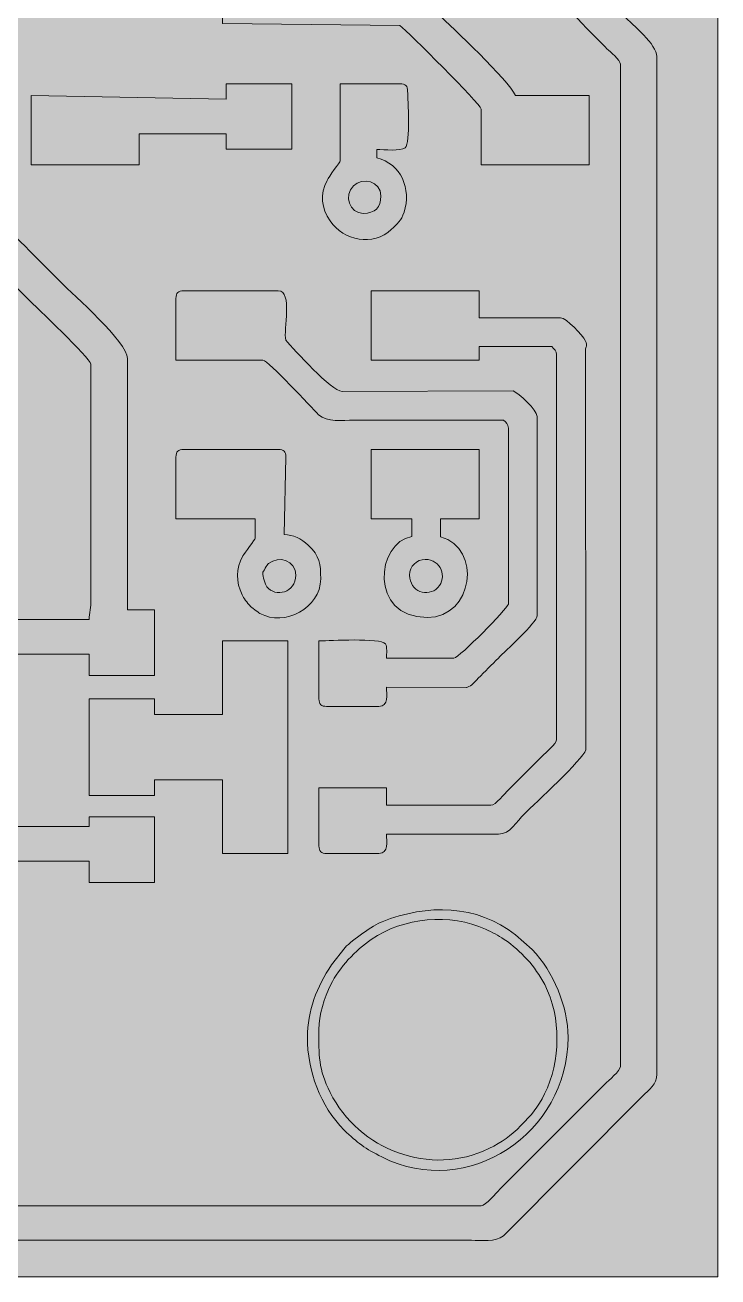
# Model space of a CAD drawing. Header units: centimetres. Extents: x 25 to 35.8, y -8.7 to 7.3.
# Drawn here: x 34.54 to 35.679, y -0.16 to 1.894 of the extents above; entities that cross this region are included whole.
import ezdxf

# ---------------------------------------------------------------- set-up
doc = ezdxf.new("R2010")
doc.units = ezdxf.units.CM
doc.header["$MEASUREMENT"] = 0
doc.layers.add('Layer 1', color=7, linetype='Continuous')

msp = doc.modelspace()

# ---------------------------------------------------------------- hatches: boundary and pattern name
at = {"layer": 'Layer 1', "true_color": 0xed3237}
h = msp.add_hatch(color=240, dxfattribs=at)
edge = h.paths.add_edge_path()
edge.add_spline(control_points=[(30.84061, 7.2639), (30.84061, 7.2639), (30.84061, -0.1601), (30.84061, -0.1601), (30.84061, -0.1601), (35.67855, -0.1601), (35.67855, -0.1601), (35.67855, -0.1601), (35.67855, 7.2639), (35.67855, 7.2639), (35.67855, 7.2639), (30.84061, 7.2639), (30.84061, 7.2639)], knot_values=[0, 0, 0, 0, 0.25, 0.25, 0.25, 0.5, 0.5, 0.5, 0.75, 0.75, 0.75, 1, 1, 1, 1], degree=3, periodic=1)
h = msp.add_hatch(color=240, dxfattribs=at)
edge = h.paths.add_edge_path()
edge.add_spline(control_points=[(35.40688, 2.16669), (35.40688, 2.16669), (35.40688, 2.03936), (35.40688, 2.03936), (35.40688, 2.03936), (35.46718, 2.03936), (35.46718, 2.03936), (35.46718, 2.03936), (35.46718, 2.03636), (35.46718, 2.03636), (35.46718, 1.94414), (35.45743, 1.97593), (35.52423, 1.90911), (35.53819, 1.89515), (35.57828, 1.8623), (35.57828, 1.84271), (35.57828, 1.84271), (35.57828, 0.17287), (35.57828, 0.17287), (35.57828, 0.15558), (35.56512, 0.14742), (35.55439, 0.13663), (35.55439, 0.13663), (35.32628, -0.09285), (35.32628, -0.09285), (35.31333, -0.10322), (35.28946, -0.09998), (35.27374, -0.09998), (35.27374, -0.09998), (34.02179, -0.09998), (34.02179, -0.09998), (34.00315, -0.13366), (33.96757, -0.1508), (33.93082, -0.13365), (33.92252, -0.12977), (33.91716, -0.12728), (33.9106, -0.12066), (33.83886, -0.04831), (33.96612, 0.05847), (34.02179, -0.04318), (34.4444, -0.04318), (34.867, -0.04318), (35.28961, -0.04318), (35.29737, -0.04318), (35.31441, -0.02189), (35.32002, -0.01628), (35.32002, -0.01628), (35.49301, 0.15673), (35.49301, 0.15673), (35.49847, 0.16219), (35.51832, 0.17791), (35.51832, 0.18556), (35.51832, 0.18556), (35.51832, 1.83001), (35.51832, 1.83001), (35.51832, 1.83748), (35.50135, 1.8505), (35.49619, 1.85567), (35.48825, 1.86361), (35.48032, 1.87154), (35.47238, 1.87948), (35.46572, 1.88614), (35.42996, 1.92542), (35.42292, 1.92542), (35.42292, 1.92542), (35.28979, 1.92542), (35.28979, 1.92542), (35.28979, 1.92542), (35.28979, 2.03936), (35.28979, 2.03936), (35.28979, 2.03936), (35.35009, 2.03936), (35.35009, 2.03936), (35.35009, 2.03936), (35.35009, 2.16669), (35.35009, 2.16669), (35.35009, 2.16669), (35.28979, 2.16669), (35.28979, 2.16669), (35.28979, 2.16669), (35.28979, 2.28063), (35.28979, 2.28063), (35.28979, 2.28063), (35.46718, 2.28063), (35.46718, 2.28063), (35.46718, 2.28063), (35.46718, 2.16669), (35.46718, 2.16669), (35.46718, 2.16669), (35.40688, 2.16669), (35.40688, 2.16669)], knot_values=[0, 0, 0, 0, 0.0333333, 0.0333333, 0.0333333, 0.0666667, 0.0666667, 0.0666667, 0.1, 0.1, 0.1, 0.1333333, 0.1333333, 0.1333333, 0.1666667, 0.1666667, 0.1666667, 0.2, 0.2, 0.2, 0.2333333, 0.2333333, 0.2333333, 0.2666667, 0.2666667, 0.2666667, 0.3, 0.3, 0.3, 0.3333333, 0.3333333, 0.3333333, 0.3666667, 0.3666667, 0.3666667, 0.4, 0.4, 0.4, 0.4333333, 0.4333333, 0.4333333, 0.4666667, 0.4666667, 0.4666667, 0.5, 0.5, 0.5, 0.5333333, 0.5333333, 0.5333333, 0.5666667, 0.5666667, 0.5666667, 0.6, 0.6, 0.6, 0.6333333, 0.6333333, 0.6333333, 0.6666667, 0.6666667, 0.6666667, 0.7, 0.7, 0.7, 0.7333333, 0.7333333, 0.7333333, 0.7666667, 0.7666667, 0.7666667, 0.8, 0.8, 0.8, 0.8333333, 0.8333333, 0.8333333, 0.8666667, 0.8666667, 0.8666667, 0.9, 0.9, 0.9, 0.9333333, 0.9333333, 0.9333333, 0.9666667, 0.9666667, 0.9666667, 1, 1, 1, 1], degree=3, periodic=1)
h = msp.add_hatch(color=240, dxfattribs=at)
edge = h.paths.add_edge_path()
edge.add_spline(control_points=[(35.172, 1.95294), (35.19031, 1.94722), (35.20654, 1.92528), (35.21952, 1.91229), (35.24094, 1.89086), (35.33507, 1.80419), (35.34571, 1.77904), (35.34571, 1.77904), (35.46718, 1.77904), (35.46718, 1.77904), (35.46718, 1.77904), (35.46718, 1.66511), (35.46718, 1.66511), (35.46718, 1.66511), (35.28979, 1.66511), (35.28979, 1.66511), (35.28979, 1.66511), (35.28982, 1.75668), (35.28982, 1.75668), (35.28741, 1.76535), (35.16968, 1.8835), (35.15606, 1.89371), (35.15606, 1.89371), (34.86446, 1.89688), (34.86446, 1.89688), (34.86446, 1.89688), (34.86446, 1.89985), (34.86446, 1.89985), (34.86446, 1.91774), (34.86845, 1.96922), (34.86234, 1.98482), (34.85554, 2.00221), (34.79804, 2.05234), (34.78361, 2.06678), (34.77185, 2.07854), (34.70835, 2.14627), (34.69924, 2.14765), (34.69924, 2.14765), (34.55024, 2.14765), (34.55024, 2.14765), (34.55024, 2.14765), (34.55024, 2.25841), (34.55024, 2.25841), (34.55024, 2.25841), (34.72763, 2.25841), (34.72763, 2.25841), (34.72763, 2.25841), (34.72763, 2.25541), (34.72763, 2.25541), (34.72763, 2.2469), (34.72561, 2.21017), (34.72928, 2.20309), (34.73188, 2.19807), (34.74386, 2.18804), (34.74818, 2.18372), (34.7694, 2.1625), (34.89912, 2.02635), (34.9119, 2.02349), (34.9119, 2.02349), (35.172, 2.02349), (35.172, 2.02349), (35.172, 2.02349), (35.172, 1.95294), (35.172, 1.95294)], knot_values=[0, 0, 0, 0, 0.047619, 0.047619, 0.047619, 0.0952381, 0.0952381, 0.0952381, 0.1428571, 0.1428571, 0.1428571, 0.1904762, 0.1904762, 0.1904762, 0.2380952, 0.2380952, 0.2380952, 0.2857143, 0.2857143, 0.2857143, 0.3333333, 0.3333333, 0.3333333, 0.3809524, 0.3809524, 0.3809524, 0.4285714, 0.4285714, 0.4285714, 0.4761905, 0.4761905, 0.4761905, 0.5238095, 0.5238095, 0.5238095, 0.5714286, 0.5714286, 0.5714286, 0.6190476, 0.6190476, 0.6190476, 0.6666667, 0.6666667, 0.6666667, 0.7142857, 0.7142857, 0.7142857, 0.7619048, 0.7619048, 0.7619048, 0.8095238, 0.8095238, 0.8095238, 0.8571429, 0.8571429, 0.8571429, 0.9047619, 0.9047619, 0.9047619, 0.952381, 0.952381, 0.952381, 1, 1, 1, 1], degree=3, periodic=1)
h = msp.add_hatch(color=240, dxfattribs=at)
edge = h.paths.add_edge_path()
edge.add_spline(control_points=[(34.70859, 0.9346), (34.70859, 0.9346), (34.75303, 0.9346), (34.75303, 0.9346), (34.75303, 0.9346), (34.75303, 0.82701), (34.75303, 0.82701), (34.75303, 0.82701), (34.64546, 0.82701), (34.64546, 0.82701), (34.64546, 0.82701), (34.64546, 0.86193), (34.64546, 0.86193), (34.64546, 0.86193), (34.49275, 0.86193), (34.49275, 0.86193), (34.49275, 0.86193), (34.49275, 0.82701), (34.49275, 0.82701), (34.49275, 0.82701), (34.38519, 0.82701), (34.38519, 0.82701), (34.38519, 0.82701), (34.38519, 0.9346), (34.38519, 0.9346), (34.38519, 0.9346), (34.49275, 0.9346), (34.49275, 0.9346), (34.49275, 0.9346), (34.49275, 0.91872), (34.49275, 0.91872), (34.49275, 0.91872), (34.64552, 0.91872), (34.64552, 0.91872), (34.64597, 0.92963), (34.64863, 0.93938), (34.64863, 0.95064), (34.64863, 0.95064), (34.64864, 1.33778), (34.64864, 1.33778), (34.64649, 1.3484), (34.55891, 1.4312), (34.54397, 1.44615), (34.54397, 1.44615), (34.24879, 1.74138), (34.24879, 1.74138), (34.24363, 1.74654), (34.2306, 1.76352), (34.22314, 1.76352), (34.22314, 1.76352), (33.84556, 1.76352), (33.84556, 1.76352), (33.83869, 1.7631), (33.83424, 1.75714), (33.82938, 1.75251), (33.82938, 1.75251), (33.82938, 1.60444), (33.82938, 1.60444), (33.82938, 1.60444), (33.94065, 1.60444), (33.94065, 1.60444), (33.94965, 1.60444), (33.95317, 1.60092), (33.95317, 1.59192), (33.95317, 1.59192), (33.95317, 1.47463), (33.95317, 1.47463), (33.95317, 1.47463), (33.64563, 1.47463), (33.64563, 1.47463), (33.64563, 1.47463), (33.64563, 1.59192), (33.64563, 1.59192), (33.64563, 1.60092), (33.64916, 1.60444), (33.65816, 1.60444), (33.65816, 1.60444), (33.76942, 1.60444), (33.76942, 1.60444), (33.76942, 1.60444), (33.76942, 1.76017), (33.76942, 1.76017), (33.76942, 1.77606), (33.80924, 1.82031), (33.82321, 1.82031), (33.82321, 1.82031), (34.23901, 1.82031), (34.23901, 1.82031), (34.25653, 1.82031), (34.26587, 1.80579), (34.27683, 1.79483), (34.27683, 1.79483), (34.36412, 1.70753), (34.36412, 1.70753), (34.40327, 1.66838), (34.44242, 1.62923), (34.48156, 1.59007), (34.52071, 1.55092), (34.55986, 1.51177), (34.599, 1.47261), (34.61976, 1.45184), (34.70859, 1.37348), (34.70859, 1.34747), (34.70859, 1.34747), (34.70859, 0.9346), (34.70859, 0.9346)], knot_values=[0, 0, 0, 0, 0.0285714, 0.0285714, 0.0285714, 0.0571429, 0.0571429, 0.0571429, 0.0857143, 0.0857143, 0.0857143, 0.1142857, 0.1142857, 0.1142857, 0.1428571, 0.1428571, 0.1428571, 0.1714286, 0.1714286, 0.1714286, 0.2, 0.2, 0.2, 0.2285714, 0.2285714, 0.2285714, 0.2571429, 0.2571429, 0.2571429, 0.2857143, 0.2857143, 0.2857143, 0.3142857, 0.3142857, 0.3142857, 0.3428571, 0.3428571, 0.3428571, 0.3714286, 0.3714286, 0.3714286, 0.4, 0.4, 0.4, 0.4285714, 0.4285714, 0.4285714, 0.4571429, 0.4571429, 0.4571429, 0.4857143, 0.4857143, 0.4857143, 0.5142857, 0.5142857, 0.5142857, 0.5428571, 0.5428571, 0.5428571, 0.5714286, 0.5714286, 0.5714286, 0.6, 0.6, 0.6, 0.6285714, 0.6285714, 0.6285714, 0.6571429, 0.6571429, 0.6571429, 0.6857143, 0.6857143, 0.6857143, 0.7142857, 0.7142857, 0.7142857, 0.7428571, 0.7428571, 0.7428571, 0.7714286, 0.7714286, 0.7714286, 0.8, 0.8, 0.8, 0.8285714, 0.8285714, 0.8285714, 0.8571429, 0.8571429, 0.8571429, 0.8857143, 0.8857143, 0.8857143, 0.9142857, 0.9142857, 0.9142857, 0.9428571, 0.9428571, 0.9428571, 0.9714286, 0.9714286, 0.9714286, 1, 1, 1, 1], degree=3, periodic=1)
h = msp.add_hatch(color=240, dxfattribs=at)
edge = h.paths.add_edge_path()
edge.add_spline(control_points=[(34.87081, 1.77275), (34.87081, 1.77275), (34.87081, 1.79809), (34.87081, 1.79809), (34.87081, 1.79809), (34.97838, 1.79809), (34.97838, 1.79809), (34.97838, 1.79809), (34.97838, 1.6905), (34.97838, 1.6905), (34.97838, 1.6905), (34.87081, 1.6905), (34.87081, 1.6905), (34.87081, 1.6905), (34.87081, 1.7159), (34.87081, 1.7159), (34.87081, 1.7159), (34.72763, 1.7159), (34.72763, 1.7159), (34.72763, 1.7159), (34.72763, 1.66511), (34.72763, 1.66511), (34.72763, 1.66511), (34.55024, 1.66511), (34.55024, 1.66511), (34.55024, 1.66511), (34.55024, 1.7791), (34.55024, 1.7791), (34.55024, 1.7791), (34.87081, 1.77275), (34.87081, 1.77275)], knot_values=[0, 0, 0, 0, 0.1, 0.1, 0.1, 0.2, 0.2, 0.2, 0.3, 0.3, 0.3, 0.4, 0.4, 0.4, 0.5, 0.5, 0.5, 0.6, 0.6, 0.6, 0.7, 0.7, 0.7, 0.8, 0.8, 0.8, 0.9, 0.9, 0.9, 1, 1, 1, 1], degree=3, periodic=1)
h = msp.add_hatch(color=240, dxfattribs=at)
edge = h.paths.add_edge_path()
edge.add_spline(control_points=[(35.11804, 1.69043), (35.11804, 1.69043), (35.11804, 1.6768), (35.11804, 1.6768), (35.15822, 1.6661), (35.17526, 1.62585), (35.16292, 1.58725), (35.15842, 1.57318), (35.15181, 1.56845), (35.1418, 1.55874), (35.11276, 1.53056), (35.06335, 1.54064), (35.04139, 1.57302), (35.02694, 1.59431), (35.02489, 1.61652), (35.03638, 1.63952), (35.03906, 1.6449), (35.05798, 1.67083), (35.05808, 1.67128), (35.05808, 1.67128), (35.05808, 1.79809), (35.05808, 1.79809), (35.05808, 1.79809), (35.1563, 1.79809), (35.1563, 1.79809), (35.1653, 1.79809), (35.16882, 1.79457), (35.16882, 1.78557), (35.16882, 1.77225), (35.17445, 1.70155), (35.16449, 1.69302), (35.15779, 1.68729), (35.13032, 1.68994), (35.11804, 1.69043)], knot_values=[0, 0, 0, 0, 0.0909091, 0.0909091, 0.0909091, 0.1818182, 0.1818182, 0.1818182, 0.2727273, 0.2727273, 0.2727273, 0.3636364, 0.3636364, 0.3636364, 0.4545455, 0.4545455, 0.4545455, 0.5454545, 0.5454545, 0.5454545, 0.6363636, 0.6363636, 0.6363636, 0.7272727, 0.7272727, 0.7272727, 0.8181818, 0.8181818, 0.8181818, 0.9090909, 0.9090909, 0.9090909, 1, 1, 1, 1], degree=3, periodic=1)
h = msp.add_hatch(color=240, dxfattribs=at)
edge = h.paths.add_edge_path()
edge.add_spline(control_points=[(35.096, 1.58539), (35.11523, 1.58539), (35.12474, 1.5946), (35.12474, 1.61414), (35.12474, 1.63761), (35.09518, 1.64606), (35.07963, 1.6305), (35.06408, 1.61494), (35.07253, 1.58539), (35.096, 1.58539)], knot_values=[0, 0, 0, 0, 0.3333333, 0.3333333, 0.3333333, 0.6666667, 0.6666667, 0.6666667, 1, 1, 1, 1], degree=3, periodic=1)
h = msp.add_hatch(color=240, dxfattribs=at)
edge = h.paths.add_edge_path()
edge.add_spline(control_points=[(34.20363, 1.43006), (34.19541, 1.44248), (34.19183, 1.44982), (34.18948, 1.4658), (34.18782, 1.47714), (34.19259, 1.49476), (34.19833, 1.50454), (34.252, 1.59598), (34.3718, 1.49831), (34.31355, 1.42884), (34.28603, 1.39603), (34.26598, 1.41039), (34.2498, 1.39386), (34.24484, 1.38879), (34.22931, 1.37702), (34.22931, 1.36969), (34.22931, 1.36969), (34.22931, 0.59204), (34.22931, 0.59204), (34.2297, 0.58547), (34.23304, 0.58351), (34.23717, 0.57904), (34.23717, 0.57904), (34.38519, 0.57904), (34.38519, 0.57904), (34.38519, 0.57904), (34.38519, 0.59491), (34.38519, 0.59491), (34.38519, 0.59491), (34.49275, 0.59491), (34.49275, 0.59491), (34.49275, 0.59491), (34.49275, 0.57904), (34.49275, 0.57904), (34.49275, 0.57904), (34.64546, 0.57904), (34.64546, 0.57904), (34.64546, 0.57904), (34.64546, 0.59491), (34.64546, 0.59491), (34.64546, 0.59491), (34.75303, 0.59491), (34.75303, 0.59491), (34.75303, 0.59491), (34.75303, 0.48733), (34.75303, 0.48733), (34.75303, 0.48733), (34.64546, 0.48733), (34.64546, 0.48733), (34.64546, 0.48733), (34.64546, 0.52225), (34.64546, 0.52225), (34.64546, 0.52225), (34.49275, 0.52225), (34.49275, 0.52225), (34.49275, 0.52225), (34.49275, 0.48733), (34.49275, 0.48733), (34.49275, 0.48733), (34.38519, 0.48733), (34.38519, 0.48733), (34.38519, 0.48733), (34.38519, 0.52225), (34.38519, 0.52225), (34.38519, 0.52225), (34.22631, 0.52225), (34.22631, 0.52225), (34.20901, 0.52225), (34.20086, 0.53538), (34.19007, 0.54614), (34.17616, 0.56001), (34.16935, 0.56339), (34.16935, 0.58557), (34.16935, 0.58557), (34.16935, 1.38239), (34.16935, 1.38239), (34.16935, 1.40382), (34.19253, 1.41512), (34.20363, 1.43006)], knot_values=[0, 0, 0, 0, 0.0384615, 0.0384615, 0.0384615, 0.0769231, 0.0769231, 0.0769231, 0.1153846, 0.1153846, 0.1153846, 0.1538462, 0.1538462, 0.1538462, 0.1923077, 0.1923077, 0.1923077, 0.2307692, 0.2307692, 0.2307692, 0.2692308, 0.2692308, 0.2692308, 0.3076923, 0.3076923, 0.3076923, 0.3461538, 0.3461538, 0.3461538, 0.3846154, 0.3846154, 0.3846154, 0.4230769, 0.4230769, 0.4230769, 0.4615385, 0.4615385, 0.4615385, 0.5, 0.5, 0.5, 0.5384615, 0.5384615, 0.5384615, 0.5769231, 0.5769231, 0.5769231, 0.6153846, 0.6153846, 0.6153846, 0.6538462, 0.6538462, 0.6538462, 0.6923077, 0.6923077, 0.6923077, 0.7307692, 0.7307692, 0.7307692, 0.7692308, 0.7692308, 0.7692308, 0.8076923, 0.8076923, 0.8076923, 0.8461538, 0.8461538, 0.8461538, 0.8846154, 0.8846154, 0.8846154, 0.9230769, 0.9230769, 0.9230769, 0.9615385, 0.9615385, 0.9615385, 1, 1, 1, 1], degree=3, periodic=1)
h = msp.add_hatch(color=240, dxfattribs=at)
edge = h.paths.add_edge_path()
edge.add_spline(control_points=[(34.96857, 1.3775), (34.9825, 1.36156), (35.04397, 1.29328), (35.06107, 1.29333), (35.06107, 1.29333), (35.34189, 1.29394), (35.34189, 1.29394), (35.35144, 1.29069), (35.38148, 1.26254), (35.38148, 1.25223), (35.38148, 1.25223), (35.38148, 0.92525), (35.38148, 0.92525), (35.38148, 0.91389), (35.32862, 0.86637), (35.31792, 0.85567), (35.30682, 0.84456), (35.29564, 0.83352), (35.28461, 0.82234), (35.2779, 0.81554), (35.27547, 0.81089), (35.26578, 0.80738), (35.26578, 0.80738), (35.26528, 0.8072), (35.26528, 0.8072), (35.26528, 0.8072), (35.134, 0.80794), (35.134, 0.80794), (35.13463, 0.79574), (35.13786, 0.77622), (35.12139, 0.77622), (35.12139, 0.77622), (35.03569, 0.77622), (35.03569, 0.77622), (35.02669, 0.77622), (35.02317, 0.77974), (35.02317, 0.78874), (35.02317, 0.78874), (35.02317, 0.8838), (35.02317, 0.8838), (35.02317, 0.8838), (35.02617, 0.8838), (35.02617, 0.8838), (35.03835, 0.8838), (35.12478, 0.88933), (35.13223, 0.87893), (35.13551, 0.87436), (35.13436, 0.86257), (35.134, 0.85523), (35.134, 0.85523), (35.24494, 0.85521), (35.24494, 0.85521), (35.2542, 0.85742), (35.33204, 0.93528), (35.33422, 0.9443), (35.33422, 0.9443), (35.33422, 1.23306), (35.33422, 1.23306), (35.33383, 1.23963), (35.33049, 1.24159), (35.32636, 1.24606), (35.24428, 1.24606), (35.16221, 1.24606), (35.08013, 1.24606), (35.0628, 1.24606), (35.03621, 1.24205), (35.02257, 1.25484), (35.00943, 1.26716), (34.94072, 1.34402), (34.93095, 1.34447), (34.93095, 1.34447), (34.78829, 1.34447), (34.78829, 1.34447), (34.78829, 1.34447), (34.78829, 1.44588), (34.78829, 1.44588), (34.78829, 1.45488), (34.79181, 1.45841), (34.80081, 1.45841), (34.80081, 1.45841), (34.95634, 1.45841), (34.95634, 1.45841), (34.98036, 1.45841), (34.9645, 1.39377), (34.96857, 1.3775)], knot_values=[0, 0, 0, 0, 0.0357143, 0.0357143, 0.0357143, 0.0714286, 0.0714286, 0.0714286, 0.1071429, 0.1071429, 0.1071429, 0.1428571, 0.1428571, 0.1428571, 0.1785714, 0.1785714, 0.1785714, 0.2142857, 0.2142857, 0.2142857, 0.25, 0.25, 0.25, 0.2857143, 0.2857143, 0.2857143, 0.3214286, 0.3214286, 0.3214286, 0.3571429, 0.3571429, 0.3571429, 0.3928571, 0.3928571, 0.3928571, 0.4285714, 0.4285714, 0.4285714, 0.4642857, 0.4642857, 0.4642857, 0.5, 0.5, 0.5, 0.5357143, 0.5357143, 0.5357143, 0.5714286, 0.5714286, 0.5714286, 0.6071429, 0.6071429, 0.6071429, 0.6428571, 0.6428571, 0.6428571, 0.6785714, 0.6785714, 0.6785714, 0.7142857, 0.7142857, 0.7142857, 0.75, 0.75, 0.75, 0.7857143, 0.7857143, 0.7857143, 0.8214286, 0.8214286, 0.8214286, 0.8571429, 0.8571429, 0.8571429, 0.8928571, 0.8928571, 0.8928571, 0.9285714, 0.9285714, 0.9285714, 0.9642857, 0.9642857, 0.9642857, 1, 1, 1, 1], degree=3, periodic=1)
h = msp.add_hatch(color=240, dxfattribs=at)
edge = h.paths.add_edge_path()
edge.add_spline(control_points=[(35.28626, 1.41396), (35.28626, 1.41396), (35.41975, 1.41396), (35.41975, 1.41396), (35.42914, 1.41396), (35.4569, 1.3851), (35.46046, 1.37684), (35.46533, 1.36552), (35.46083, 1.36871), (35.46084, 1.36017), (35.46084, 1.36017), (35.46143, 0.70485), (35.46143, 0.70485), (35.45747, 0.68997), (35.37746, 0.6168), (35.36077, 0.60011), (35.34816, 0.5875), (35.33685, 0.56669), (35.31818, 0.56669), (35.31818, 0.56669), (35.134, 0.56669), (35.134, 0.56669), (35.13462, 0.55449), (35.13787, 0.53495), (35.12139, 0.53495), (35.12139, 0.53495), (35.03569, 0.53495), (35.03569, 0.53495), (35.02669, 0.53495), (35.02317, 0.53847), (35.02317, 0.54747), (35.02317, 0.54747), (35.02317, 0.64253), (35.02317, 0.64253), (35.02317, 0.64253), (35.13391, 0.64253), (35.13391, 0.64253), (35.13391, 0.64253), (35.13391, 0.61396), (35.13391, 0.61396), (35.13391, 0.61396), (35.30548, 0.61396), (35.30548, 0.61396), (35.31314, 0.61396), (35.32885, 0.63381), (35.33431, 0.63927), (35.33431, 0.63927), (35.38985, 0.69483), (35.38985, 0.69483), (35.39516, 0.70014), (35.41357, 0.7145), (35.41357, 0.72207), (35.41357, 0.72207), (35.41357, 1.35369), (35.41357, 1.35369), (35.41318, 1.36026), (35.40984, 1.36222), (35.40571, 1.36669), (35.40571, 1.36669), (35.28626, 1.36669), (35.28626, 1.36669), (35.28626, 1.36669), (35.28626, 1.34447), (35.28626, 1.34447), (35.28626, 1.34447), (35.10887, 1.34447), (35.10887, 1.34447), (35.10887, 1.34447), (35.10887, 1.45841), (35.10887, 1.45841), (35.10887, 1.45841), (35.28626, 1.45841), (35.28626, 1.45841), (35.28626, 1.45841), (35.28626, 1.41396), (35.28626, 1.41396)], knot_values=[0, 0, 0, 0, 0.04, 0.04, 0.04, 0.08, 0.08, 0.08, 0.12, 0.12, 0.12, 0.16, 0.16, 0.16, 0.2, 0.2, 0.2, 0.24, 0.24, 0.24, 0.28, 0.28, 0.28, 0.32, 0.32, 0.32, 0.36, 0.36, 0.36, 0.4, 0.4, 0.4, 0.44, 0.44, 0.44, 0.48, 0.48, 0.48, 0.52, 0.52, 0.52, 0.56, 0.56, 0.56, 0.6, 0.6, 0.6, 0.64, 0.64, 0.64, 0.68, 0.68, 0.68, 0.72, 0.72, 0.72, 0.76, 0.76, 0.76, 0.8, 0.8, 0.8, 0.84, 0.84, 0.84, 0.88, 0.88, 0.88, 0.92, 0.92, 0.92, 0.96, 0.96, 0.96, 1, 1, 1, 1], degree=3, periodic=1)
h = msp.add_hatch(color=240, dxfattribs=at)
edge = h.paths.add_edge_path()
edge.add_spline(control_points=[(34.96576, 1.05834), (34.98125, 1.05768), (34.99396, 1.05191), (35.00533, 1.04101), (35.02462, 1.0225), (35.02599, 1.01067), (35.02599, 0.98557), (35.02599, 0.9374), (34.96625, 0.90632), (34.92624, 0.92893), (34.92277, 0.93089), (34.91218, 0.93892), (34.90935, 0.94173), (34.90597, 0.9451), (34.89901, 0.95493), (34.8969, 0.95924), (34.88631, 0.98093), (34.88677, 1.00219), (34.89834, 1.02323), (34.90051, 1.02718), (34.91835, 1.05138), (34.91842, 1.05223), (34.91842, 1.05223), (34.91842, 1.08415), (34.91842, 1.08415), (34.91842, 1.08415), (34.78829, 1.08415), (34.78829, 1.08415), (34.78829, 1.08415), (34.78829, 1.18557), (34.78829, 1.18557), (34.78829, 1.19457), (34.79181, 1.19809), (34.80081, 1.19809), (34.80081, 1.19809), (34.95634, 1.19809), (34.95634, 1.19809), (34.96534, 1.19809), (34.96886, 1.19457), (34.96886, 1.1855), (34.96886, 1.1855), (34.96576, 1.05834), (34.96576, 1.05834)], knot_values=[0, 0, 0, 0, 0.0714286, 0.0714286, 0.0714286, 0.1428571, 0.1428571, 0.1428571, 0.2142857, 0.2142857, 0.2142857, 0.2857143, 0.2857143, 0.2857143, 0.3571429, 0.3571429, 0.3571429, 0.4285714, 0.4285714, 0.4285714, 0.5, 0.5, 0.5, 0.5714286, 0.5714286, 0.5714286, 0.6428571, 0.6428571, 0.6428571, 0.7142857, 0.7142857, 0.7142857, 0.7857143, 0.7857143, 0.7857143, 0.8571429, 0.8571429, 0.8571429, 0.9285714, 0.9285714, 0.9285714, 1, 1, 1, 1], degree=3, periodic=1)
h = msp.add_hatch(color=240, dxfattribs=at)
edge = h.paths.add_edge_path()
edge.add_spline(control_points=[(35.22278, 1.08415), (35.22278, 1.08415), (35.22278, 1.05457), (35.22278, 1.05457), (35.29101, 1.03608), (35.27722, 0.92225), (35.20074, 0.92225), (35.10419, 0.92225), (35.11764, 1.0463), (35.17552, 1.0549), (35.17552, 1.0549), (35.17552, 1.08415), (35.17552, 1.08415), (35.17552, 1.08415), (35.10887, 1.08415), (35.10887, 1.08415), (35.10887, 1.08415), (35.10887, 1.19809), (35.10887, 1.19809), (35.10887, 1.19809), (35.28626, 1.19809), (35.28626, 1.19809), (35.28626, 1.19809), (35.28626, 1.08415), (35.28626, 1.08415), (35.28626, 1.08415), (35.22278, 1.08415), (35.22278, 1.08415)], knot_values=[0, 0, 0, 0, 0.1111111, 0.1111111, 0.1111111, 0.2222222, 0.2222222, 0.2222222, 0.3333333, 0.3333333, 0.3333333, 0.4444444, 0.4444444, 0.4444444, 0.5555556, 0.5555556, 0.5555556, 0.6666667, 0.6666667, 0.6666667, 0.7777778, 0.7777778, 0.7777778, 0.8888889, 0.8888889, 0.8888889, 1, 1, 1, 1], degree=3, periodic=1)
h = msp.add_hatch(color=240, dxfattribs=at)
edge = h.paths.add_edge_path()
edge.add_spline(control_points=[(34.98508, 0.99191), (34.98508, 1.01572), (34.95722, 1.02456), (34.94032, 1.01069), (34.93826, 1.009), (34.93117, 0.9975), (34.93077, 0.99509), (34.93077, 0.99003), (34.93451, 0.97655), (34.93757, 0.97261), (34.95143, 0.95473), (34.98508, 0.96243), (34.98508, 0.99191)], knot_values=[0, 0, 0, 0, 0.25, 0.25, 0.25, 0.5, 0.5, 0.5, 0.75, 0.75, 0.75, 1, 1, 1, 1], degree=3, periodic=1)
h = msp.add_hatch(color=240, dxfattribs=at)
edge = h.paths.add_edge_path()
edge.add_spline(control_points=[(35.172, 0.99191), (35.172, 0.96439), (35.20195, 0.95459), (35.21826, 0.97117), (35.2346, 0.98779), (35.22357, 1.01749), (35.19756, 1.01749), (35.18352, 1.01749), (35.172, 1.00594), (35.172, 0.99191)], knot_values=[0, 0, 0, 0, 0.3333333, 0.3333333, 0.3333333, 0.6666667, 0.6666667, 0.6666667, 1, 1, 1, 1], degree=3, periodic=1)
h = msp.add_hatch(color=240, dxfattribs=at)
edge = h.paths.add_edge_path()
edge.add_spline(control_points=[(34.86446, 0.76317), (34.86446, 0.76317), (34.86446, 0.8838), (34.86446, 0.8838), (34.86446, 0.8838), (34.97203, 0.8838), (34.97203, 0.8838), (34.97203, 0.8838), (34.97203, 0.53495), (34.97203, 0.53495), (34.97203, 0.53495), (34.86446, 0.53495), (34.86446, 0.53495), (34.86446, 0.53495), (34.86446, 0.65558), (34.86446, 0.65558), (34.86446, 0.65558), (34.75303, 0.65558), (34.75303, 0.65558), (34.75303, 0.65558), (34.75303, 0.63018), (34.75303, 0.63018), (34.75303, 0.63018), (34.64546, 0.63018), (34.64546, 0.63018), (34.64546, 0.63018), (34.64546, 0.78857), (34.64546, 0.78857), (34.64546, 0.78857), (34.75303, 0.78857), (34.75303, 0.78857), (34.75303, 0.78857), (34.75303, 0.76317), (34.75303, 0.76317), (34.75303, 0.76317), (34.86446, 0.76317), (34.86446, 0.76317)], knot_values=[0, 0, 0, 0, 0.0833333, 0.0833333, 0.0833333, 0.1666667, 0.1666667, 0.1666667, 0.25, 0.25, 0.25, 0.3333333, 0.3333333, 0.3333333, 0.4166667, 0.4166667, 0.4166667, 0.5, 0.5, 0.5, 0.5833333, 0.5833333, 0.5833333, 0.6666667, 0.6666667, 0.6666667, 0.75, 0.75, 0.75, 0.8333333, 0.8333333, 0.8333333, 0.9166667, 0.9166667, 0.9166667, 1, 1, 1, 1], degree=3, periodic=1)
h = msp.add_hatch(color=240, dxfattribs=at)
edge = h.paths.add_edge_path()
edge.add_spline(control_points=[(35.00412, 0.23318), (35.00412, 0.27619), (35.01983, 0.31624), (35.04346, 0.35188), (35.04346, 0.35188), (35.06597, 0.38068), (35.06597, 0.38068), (35.07813, 0.39285), (35.11122, 0.41666), (35.12701, 0.42291), (35.20009, 0.45186), (35.2823, 0.45202), (35.34614, 0.40115), (35.34614, 0.40115), (35.37358, 0.37739), (35.37358, 0.37739), (35.40819, 0.34098), (35.43227, 0.28362), (35.43227, 0.23318), (35.43227, 0.07573), (35.26815, -0.03446), (35.12637, 0.03683), (35.09967, 0.05025), (35.08574, 0.06005), (35.06452, 0.08105), (35.02521, 0.11996), (35.00412, 0.17829), (35.00412, 0.23318)], knot_values=[0, 0, 0, 0, 0.1111111, 0.1111111, 0.1111111, 0.2222222, 0.2222222, 0.2222222, 0.3333333, 0.3333333, 0.3333333, 0.4444444, 0.4444444, 0.4444444, 0.5555556, 0.5555556, 0.5555556, 0.6666667, 0.6666667, 0.6666667, 0.7777778, 0.7777778, 0.7777778, 0.8888889, 0.8888889, 0.8888889, 1, 1, 1, 1], degree=3, periodic=1)
h = msp.add_hatch(color=240, dxfattribs=at)
edge = h.paths.add_edge_path()
edge.add_spline(control_points=[(35.02282, 0.24588), (35.02282, 0.20394), (35.02226, 0.18103), (35.04152, 0.14244), (35.08843, 0.04845), (35.20679, 0.00358), (35.30209, 0.05064), (35.32494, 0.06192), (35.33701, 0.07054), (35.35494, 0.08848), (35.37294, 0.1065), (35.38223, 0.11722), (35.3938, 0.14034), (35.42021, 0.19314), (35.42156, 0.26713), (35.39387, 0.31967), (35.37785, 0.35006), (35.3557, 0.3746), (35.32733, 0.39393), (35.3175, 0.40063), (35.30749, 0.4053), (35.29682, 0.41043), (35.23938, 0.43804), (35.16128, 0.42953), (35.10906, 0.39393), (35.08345, 0.37648), (35.05636, 0.3476), (35.04251, 0.31977), (35.0319, 0.29848), (35.02282, 0.26981), (35.02282, 0.24588)], knot_values=[0, 0, 0, 0, 0.1, 0.1, 0.1, 0.2, 0.2, 0.2, 0.3, 0.3, 0.3, 0.4, 0.4, 0.4, 0.5, 0.5, 0.5, 0.6, 0.6, 0.6, 0.7, 0.7, 0.7, 0.8, 0.8, 0.8, 0.9, 0.9, 0.9, 1, 1, 1, 1], degree=3, periodic=1)

# ---------------------------------------------------------------- linework, layer by layer
at = {"layer": 'Layer 1', "color": 240, "lineweight": 9}
for points, knots in [([(30.84061, 7.2639), (30.84061, 7.2639), (30.84061, -0.1601), (30.84061, -0.1601), (30.84061, -0.1601), (35.67855, -0.1601), (35.67855, -0.1601), (35.67855, -0.1601), (35.67855, 7.2639), (35.67855, 7.2639), (35.67855, 7.2639), (30.84061, 7.2639), (30.84061, 7.2639)], [0, 0, 0, 0, 0.25, 0.25, 0.25, 0.5, 0.5, 0.5, 0.75, 0.75, 0.75, 1, 1, 1, 1]), ([(35.40688, 2.16669), (35.40688, 2.16669), (35.40688, 2.03936), (35.40688, 2.03936), (35.40688, 2.03936), (35.46718, 2.03936), (35.46718, 2.03936), (35.46718, 2.03936), (35.46718, 2.03636), (35.46718, 2.03636), (35.46718, 1.94414), (35.45743, 1.97593), (35.52423, 1.90911), (35.53819, 1.89515), (35.57828, 1.8623), (35.57828, 1.84271), (35.57828, 1.84271), (35.57828, 0.17287), (35.57828, 0.17287), (35.57828, 0.15558), (35.56512, 0.14742), (35.55439, 0.13663), (35.55439, 0.13663), (35.32628, -0.09285), (35.32628, -0.09285), (35.31333, -0.10322), (35.28946, -0.09998), (35.27374, -0.09998), (35.27374, -0.09998), (34.02179, -0.09998), (34.02179, -0.09998), (34.00315, -0.13366), (33.96757, -0.1508), (33.93082, -0.13365), (33.92252, -0.12977), (33.91716, -0.12728), (33.9106, -0.12066), (33.83886, -0.04831), (33.96612, 0.05847), (34.02179, -0.04318), (34.4444, -0.04318), (34.867, -0.04318), (35.28961, -0.04318), (35.29737, -0.04318), (35.31441, -0.02189), (35.32002, -0.01628), (35.32002, -0.01628), (35.49301, 0.15673), (35.49301, 0.15673), (35.49847, 0.16219), (35.51832, 0.17791), (35.51832, 0.18556), (35.51832, 0.18556), (35.51832, 1.83001), (35.51832, 1.83001), (35.51832, 1.83748), (35.50135, 1.8505), (35.49619, 1.85567), (35.48825, 1.86361), (35.48032, 1.87154), (35.47238, 1.87948), (35.46572, 1.88614), (35.42996, 1.92542), (35.42292, 1.92542), (35.42292, 1.92542), (35.28979, 1.92542), (35.28979, 1.92542), (35.28979, 1.92542), (35.28979, 2.03936), (35.28979, 2.03936), (35.28979, 2.03936), (35.35009, 2.03936), (35.35009, 2.03936), (35.35009, 2.03936), (35.35009, 2.16669), (35.35009, 2.16669), (35.35009, 2.16669), (35.28979, 2.16669), (35.28979, 2.16669), (35.28979, 2.16669), (35.28979, 2.28063), (35.28979, 2.28063), (35.28979, 2.28063), (35.46718, 2.28063), (35.46718, 2.28063), (35.46718, 2.28063), (35.46718, 2.16669), (35.46718, 2.16669), (35.46718, 2.16669), (35.40688, 2.16669), (35.40688, 2.16669)], [0, 0, 0, 0, 0.0333333, 0.0333333, 0.0333333, 0.0666667, 0.0666667, 0.0666667, 0.1, 0.1, 0.1, 0.1333333, 0.1333333, 0.1333333, 0.1666667, 0.1666667, 0.1666667, 0.2, 0.2, 0.2, 0.2333333, 0.2333333, 0.2333333, 0.2666667, 0.2666667, 0.2666667, 0.3, 0.3, 0.3, 0.3333333, 0.3333333, 0.3333333, 0.3666667, 0.3666667, 0.3666667, 0.4, 0.4, 0.4, 0.4333333, 0.4333333, 0.4333333, 0.4666667, 0.4666667, 0.4666667, 0.5, 0.5, 0.5, 0.5333333, 0.5333333, 0.5333333, 0.5666667, 0.5666667, 0.5666667, 0.6, 0.6, 0.6, 0.6333333, 0.6333333, 0.6333333, 0.6666667, 0.6666667, 0.6666667, 0.7, 0.7, 0.7, 0.7333333, 0.7333333, 0.7333333, 0.7666667, 0.7666667, 0.7666667, 0.8, 0.8, 0.8, 0.8333333, 0.8333333, 0.8333333, 0.8666667, 0.8666667, 0.8666667, 0.9, 0.9, 0.9, 0.9333333, 0.9333333, 0.9333333, 0.9666667, 0.9666667, 0.9666667, 1, 1, 1, 1]), ([(35.172, 1.95294), (35.19031, 1.94722), (35.20654, 1.92528), (35.21952, 1.91229), (35.24094, 1.89086), (35.33507, 1.80419), (35.34571, 1.77904), (35.34571, 1.77904), (35.46718, 1.77904), (35.46718, 1.77904), (35.46718, 1.77904), (35.46718, 1.66511), (35.46718, 1.66511), (35.46718, 1.66511), (35.28979, 1.66511), (35.28979, 1.66511), (35.28979, 1.66511), (35.28982, 1.75668), (35.28982, 1.75668), (35.28741, 1.76535), (35.16968, 1.8835), (35.15606, 1.89371), (35.15606, 1.89371), (34.86446, 1.89688), (34.86446, 1.89688), (34.86446, 1.89688), (34.86446, 1.89985), (34.86446, 1.89985), (34.86446, 1.91774), (34.86845, 1.96922), (34.86234, 1.98482), (34.85554, 2.00221), (34.79804, 2.05234), (34.78361, 2.06678), (34.77185, 2.07854), (34.70835, 2.14627), (34.69924, 2.14765), (34.69924, 2.14765), (34.55024, 2.14765), (34.55024, 2.14765), (34.55024, 2.14765), (34.55024, 2.25841), (34.55024, 2.25841), (34.55024, 2.25841), (34.72763, 2.25841), (34.72763, 2.25841), (34.72763, 2.25841), (34.72763, 2.25541), (34.72763, 2.25541), (34.72763, 2.2469), (34.72561, 2.21017), (34.72928, 2.20309), (34.73188, 2.19807), (34.74386, 2.18804), (34.74818, 2.18372), (34.7694, 2.1625), (34.89912, 2.02635), (34.9119, 2.02349), (34.9119, 2.02349), (35.172, 2.02349), (35.172, 2.02349), (35.172, 2.02349), (35.172, 1.95294), (35.172, 1.95294)], [0, 0, 0, 0, 0.047619, 0.047619, 0.047619, 0.0952381, 0.0952381, 0.0952381, 0.1428571, 0.1428571, 0.1428571, 0.1904762, 0.1904762, 0.1904762, 0.2380952, 0.2380952, 0.2380952, 0.2857143, 0.2857143, 0.2857143, 0.3333333, 0.3333333, 0.3333333, 0.3809524, 0.3809524, 0.3809524, 0.4285714, 0.4285714, 0.4285714, 0.4761905, 0.4761905, 0.4761905, 0.5238095, 0.5238095, 0.5238095, 0.5714286, 0.5714286, 0.5714286, 0.6190476, 0.6190476, 0.6190476, 0.6666667, 0.6666667, 0.6666667, 0.7142857, 0.7142857, 0.7142857, 0.7619048, 0.7619048, 0.7619048, 0.8095238, 0.8095238, 0.8095238, 0.8571429, 0.8571429, 0.8571429, 0.9047619, 0.9047619, 0.9047619, 0.952381, 0.952381, 0.952381, 1, 1, 1, 1]), ([(34.70859, 0.9346), (34.70859, 0.9346), (34.75303, 0.9346), (34.75303, 0.9346), (34.75303, 0.9346), (34.75303, 0.82701), (34.75303, 0.82701), (34.75303, 0.82701), (34.64546, 0.82701), (34.64546, 0.82701), (34.64546, 0.82701), (34.64546, 0.86193), (34.64546, 0.86193), (34.64546, 0.86193), (34.49275, 0.86193), (34.49275, 0.86193), (34.49275, 0.86193), (34.49275, 0.82701), (34.49275, 0.82701), (34.49275, 0.82701), (34.38519, 0.82701), (34.38519, 0.82701), (34.38519, 0.82701), (34.38519, 0.9346), (34.38519, 0.9346), (34.38519, 0.9346), (34.49275, 0.9346), (34.49275, 0.9346), (34.49275, 0.9346), (34.49275, 0.91872), (34.49275, 0.91872), (34.49275, 0.91872), (34.64552, 0.91872), (34.64552, 0.91872), (34.64597, 0.92963), (34.64863, 0.93938), (34.64863, 0.95064), (34.64863, 0.95064), (34.64864, 1.33778), (34.64864, 1.33778), (34.64649, 1.3484), (34.55891, 1.4312), (34.54397, 1.44615), (34.54397, 1.44615), (34.24879, 1.74138), (34.24879, 1.74138), (34.24363, 1.74654), (34.2306, 1.76352), (34.22314, 1.76352), (34.22314, 1.76352), (33.84556, 1.76352), (33.84556, 1.76352), (33.83869, 1.7631), (33.83424, 1.75714), (33.82938, 1.75251), (33.82938, 1.75251), (33.82938, 1.60444), (33.82938, 1.60444), (33.82938, 1.60444), (33.94065, 1.60444), (33.94065, 1.60444), (33.94965, 1.60444), (33.95317, 1.60092), (33.95317, 1.59192), (33.95317, 1.59192), (33.95317, 1.47463), (33.95317, 1.47463), (33.95317, 1.47463), (33.64563, 1.47463), (33.64563, 1.47463), (33.64563, 1.47463), (33.64563, 1.59192), (33.64563, 1.59192), (33.64563, 1.60092), (33.64916, 1.60444), (33.65816, 1.60444), (33.65816, 1.60444), (33.76942, 1.60444), (33.76942, 1.60444), (33.76942, 1.60444), (33.76942, 1.76017), (33.76942, 1.76017), (33.76942, 1.77606), (33.80924, 1.82031), (33.82321, 1.82031), (33.82321, 1.82031), (34.23901, 1.82031), (34.23901, 1.82031), (34.25653, 1.82031), (34.26587, 1.80579), (34.27683, 1.79483), (34.27683, 1.79483), (34.36412, 1.70753), (34.36412, 1.70753), (34.40327, 1.66838), (34.44242, 1.62923), (34.48156, 1.59007), (34.52071, 1.55092), (34.55986, 1.51177), (34.599, 1.47261), (34.61976, 1.45184), (34.70859, 1.37348), (34.70859, 1.34747), (34.70859, 1.34747), (34.70859, 0.9346), (34.70859, 0.9346)], [0, 0, 0, 0, 0.0285714, 0.0285714, 0.0285714, 0.0571429, 0.0571429, 0.0571429, 0.0857143, 0.0857143, 0.0857143, 0.1142857, 0.1142857, 0.1142857, 0.1428571, 0.1428571, 0.1428571, 0.1714286, 0.1714286, 0.1714286, 0.2, 0.2, 0.2, 0.2285714, 0.2285714, 0.2285714, 0.2571429, 0.2571429, 0.2571429, 0.2857143, 0.2857143, 0.2857143, 0.3142857, 0.3142857, 0.3142857, 0.3428571, 0.3428571, 0.3428571, 0.3714286, 0.3714286, 0.3714286, 0.4, 0.4, 0.4, 0.4285714, 0.4285714, 0.4285714, 0.4571429, 0.4571429, 0.4571429, 0.4857143, 0.4857143, 0.4857143, 0.5142857, 0.5142857, 0.5142857, 0.5428571, 0.5428571, 0.5428571, 0.5714286, 0.5714286, 0.5714286, 0.6, 0.6, 0.6, 0.6285714, 0.6285714, 0.6285714, 0.6571429, 0.6571429, 0.6571429, 0.6857143, 0.6857143, 0.6857143, 0.7142857, 0.7142857, 0.7142857, 0.7428571, 0.7428571, 0.7428571, 0.7714286, 0.7714286, 0.7714286, 0.8, 0.8, 0.8, 0.8285714, 0.8285714, 0.8285714, 0.8571429, 0.8571429, 0.8571429, 0.8857143, 0.8857143, 0.8857143, 0.9142857, 0.9142857, 0.9142857, 0.9428571, 0.9428571, 0.9428571, 0.9714286, 0.9714286, 0.9714286, 1, 1, 1, 1]), ([(34.87081, 1.77275), (34.87081, 1.77275), (34.87081, 1.79809), (34.87081, 1.79809), (34.87081, 1.79809), (34.97838, 1.79809), (34.97838, 1.79809), (34.97838, 1.79809), (34.97838, 1.6905), (34.97838, 1.6905), (34.97838, 1.6905), (34.87081, 1.6905), (34.87081, 1.6905), (34.87081, 1.6905), (34.87081, 1.7159), (34.87081, 1.7159), (34.87081, 1.7159), (34.72763, 1.7159), (34.72763, 1.7159), (34.72763, 1.7159), (34.72763, 1.66511), (34.72763, 1.66511), (34.72763, 1.66511), (34.55024, 1.66511), (34.55024, 1.66511), (34.55024, 1.66511), (34.55024, 1.7791), (34.55024, 1.7791), (34.55024, 1.7791), (34.87081, 1.77275), (34.87081, 1.77275)], [0, 0, 0, 0, 0.1, 0.1, 0.1, 0.2, 0.2, 0.2, 0.3, 0.3, 0.3, 0.4, 0.4, 0.4, 0.5, 0.5, 0.5, 0.6, 0.6, 0.6, 0.7, 0.7, 0.7, 0.8, 0.8, 0.8, 0.9, 0.9, 0.9, 1, 1, 1, 1]), ([(35.11804, 1.69043), (35.11804, 1.69043), (35.11804, 1.6768), (35.11804, 1.6768), (35.15822, 1.6661), (35.17526, 1.62585), (35.16292, 1.58725), (35.15842, 1.57318), (35.15181, 1.56845), (35.1418, 1.55874), (35.11276, 1.53056), (35.06335, 1.54064), (35.04139, 1.57302), (35.02694, 1.59431), (35.02489, 1.61652), (35.03638, 1.63952), (35.03906, 1.6449), (35.05798, 1.67083), (35.05808, 1.67128), (35.05808, 1.67128), (35.05808, 1.79809), (35.05808, 1.79809), (35.05808, 1.79809), (35.1563, 1.79809), (35.1563, 1.79809), (35.1653, 1.79809), (35.16882, 1.79457), (35.16882, 1.78557), (35.16882, 1.77225), (35.17445, 1.70155), (35.16449, 1.69302), (35.15779, 1.68729), (35.13032, 1.68994), (35.11804, 1.69043)], [0, 0, 0, 0, 0.0909091, 0.0909091, 0.0909091, 0.1818182, 0.1818182, 0.1818182, 0.2727273, 0.2727273, 0.2727273, 0.3636364, 0.3636364, 0.3636364, 0.4545455, 0.4545455, 0.4545455, 0.5454545, 0.5454545, 0.5454545, 0.6363636, 0.6363636, 0.6363636, 0.7272727, 0.7272727, 0.7272727, 0.8181818, 0.8181818, 0.8181818, 0.9090909, 0.9090909, 0.9090909, 1, 1, 1, 1]), ([(35.096, 1.58539), (35.11523, 1.58539), (35.12474, 1.5946), (35.12474, 1.61414), (35.12474, 1.63761), (35.09518, 1.64606), (35.07963, 1.6305), (35.06408, 1.61494), (35.07253, 1.58539), (35.096, 1.58539)], [0, 0, 0, 0, 0.3333333, 0.3333333, 0.3333333, 0.6666667, 0.6666667, 0.6666667, 1, 1, 1, 1]), ([(34.20363, 1.43006), (34.19541, 1.44248), (34.19183, 1.44982), (34.18948, 1.4658), (34.18782, 1.47714), (34.19259, 1.49476), (34.19833, 1.50454), (34.252, 1.59598), (34.3718, 1.49831), (34.31355, 1.42884), (34.28603, 1.39603), (34.26598, 1.41039), (34.2498, 1.39386), (34.24484, 1.38879), (34.22931, 1.37702), (34.22931, 1.36969), (34.22931, 1.36969), (34.22931, 0.59204), (34.22931, 0.59204), (34.2297, 0.58547), (34.23304, 0.58351), (34.23717, 0.57904), (34.23717, 0.57904), (34.38519, 0.57904), (34.38519, 0.57904), (34.38519, 0.57904), (34.38519, 0.59491), (34.38519, 0.59491), (34.38519, 0.59491), (34.49275, 0.59491), (34.49275, 0.59491), (34.49275, 0.59491), (34.49275, 0.57904), (34.49275, 0.57904), (34.49275, 0.57904), (34.64546, 0.57904), (34.64546, 0.57904), (34.64546, 0.57904), (34.64546, 0.59491), (34.64546, 0.59491), (34.64546, 0.59491), (34.75303, 0.59491), (34.75303, 0.59491), (34.75303, 0.59491), (34.75303, 0.48733), (34.75303, 0.48733), (34.75303, 0.48733), (34.64546, 0.48733), (34.64546, 0.48733), (34.64546, 0.48733), (34.64546, 0.52225), (34.64546, 0.52225), (34.64546, 0.52225), (34.49275, 0.52225), (34.49275, 0.52225), (34.49275, 0.52225), (34.49275, 0.48733), (34.49275, 0.48733), (34.49275, 0.48733), (34.38519, 0.48733), (34.38519, 0.48733), (34.38519, 0.48733), (34.38519, 0.52225), (34.38519, 0.52225), (34.38519, 0.52225), (34.22631, 0.52225), (34.22631, 0.52225), (34.20901, 0.52225), (34.20086, 0.53538), (34.19007, 0.54614), (34.17616, 0.56001), (34.16935, 0.56339), (34.16935, 0.58557), (34.16935, 0.58557), (34.16935, 1.38239), (34.16935, 1.38239), (34.16935, 1.40382), (34.19253, 1.41512), (34.20363, 1.43006)], [0, 0, 0, 0, 0.0384615, 0.0384615, 0.0384615, 0.0769231, 0.0769231, 0.0769231, 0.1153846, 0.1153846, 0.1153846, 0.1538462, 0.1538462, 0.1538462, 0.1923077, 0.1923077, 0.1923077, 0.2307692, 0.2307692, 0.2307692, 0.2692308, 0.2692308, 0.2692308, 0.3076923, 0.3076923, 0.3076923, 0.3461538, 0.3461538, 0.3461538, 0.3846154, 0.3846154, 0.3846154, 0.4230769, 0.4230769, 0.4230769, 0.4615385, 0.4615385, 0.4615385, 0.5, 0.5, 0.5, 0.5384615, 0.5384615, 0.5384615, 0.5769231, 0.5769231, 0.5769231, 0.6153846, 0.6153846, 0.6153846, 0.6538462, 0.6538462, 0.6538462, 0.6923077, 0.6923077, 0.6923077, 0.7307692, 0.7307692, 0.7307692, 0.7692308, 0.7692308, 0.7692308, 0.8076923, 0.8076923, 0.8076923, 0.8461538, 0.8461538, 0.8461538, 0.8846154, 0.8846154, 0.8846154, 0.9230769, 0.9230769, 0.9230769, 0.9615385, 0.9615385, 0.9615385, 1, 1, 1, 1]), ([(34.96857, 1.3775), (34.9825, 1.36156), (35.04397, 1.29328), (35.06107, 1.29333), (35.06107, 1.29333), (35.34189, 1.29394), (35.34189, 1.29394), (35.35144, 1.29069), (35.38148, 1.26254), (35.38148, 1.25223), (35.38148, 1.25223), (35.38148, 0.92525), (35.38148, 0.92525), (35.38148, 0.91389), (35.32862, 0.86637), (35.31792, 0.85567), (35.30682, 0.84456), (35.29564, 0.83352), (35.28461, 0.82234), (35.2779, 0.81554), (35.27547, 0.81089), (35.26578, 0.80738), (35.26578, 0.80738), (35.26528, 0.8072), (35.26528, 0.8072), (35.26528, 0.8072), (35.134, 0.80794), (35.134, 0.80794), (35.13463, 0.79574), (35.13786, 0.77622), (35.12139, 0.77622), (35.12139, 0.77622), (35.03569, 0.77622), (35.03569, 0.77622), (35.02669, 0.77622), (35.02317, 0.77974), (35.02317, 0.78874), (35.02317, 0.78874), (35.02317, 0.8838), (35.02317, 0.8838), (35.02317, 0.8838), (35.02617, 0.8838), (35.02617, 0.8838), (35.03835, 0.8838), (35.12478, 0.88933), (35.13223, 0.87893), (35.13551, 0.87436), (35.13436, 0.86257), (35.134, 0.85523), (35.134, 0.85523), (35.24494, 0.85521), (35.24494, 0.85521), (35.2542, 0.85742), (35.33204, 0.93528), (35.33422, 0.9443), (35.33422, 0.9443), (35.33422, 1.23306), (35.33422, 1.23306), (35.33383, 1.23963), (35.33049, 1.24159), (35.32636, 1.24606), (35.24428, 1.24606), (35.16221, 1.24606), (35.08013, 1.24606), (35.0628, 1.24606), (35.03621, 1.24205), (35.02257, 1.25484), (35.00943, 1.26716), (34.94072, 1.34402), (34.93095, 1.34447), (34.93095, 1.34447), (34.78829, 1.34447), (34.78829, 1.34447), (34.78829, 1.34447), (34.78829, 1.44588), (34.78829, 1.44588), (34.78829, 1.45488), (34.79181, 1.45841), (34.80081, 1.45841), (34.80081, 1.45841), (34.95634, 1.45841), (34.95634, 1.45841), (34.98036, 1.45841), (34.9645, 1.39377), (34.96857, 1.3775)], [0, 0, 0, 0, 0.0357143, 0.0357143, 0.0357143, 0.0714286, 0.0714286, 0.0714286, 0.1071429, 0.1071429, 0.1071429, 0.1428571, 0.1428571, 0.1428571, 0.1785714, 0.1785714, 0.1785714, 0.2142857, 0.2142857, 0.2142857, 0.25, 0.25, 0.25, 0.2857143, 0.2857143, 0.2857143, 0.3214286, 0.3214286, 0.3214286, 0.3571429, 0.3571429, 0.3571429, 0.3928571, 0.3928571, 0.3928571, 0.4285714, 0.4285714, 0.4285714, 0.4642857, 0.4642857, 0.4642857, 0.5, 0.5, 0.5, 0.5357143, 0.5357143, 0.5357143, 0.5714286, 0.5714286, 0.5714286, 0.6071429, 0.6071429, 0.6071429, 0.6428571, 0.6428571, 0.6428571, 0.6785714, 0.6785714, 0.6785714, 0.7142857, 0.7142857, 0.7142857, 0.75, 0.75, 0.75, 0.7857143, 0.7857143, 0.7857143, 0.8214286, 0.8214286, 0.8214286, 0.8571429, 0.8571429, 0.8571429, 0.8928571, 0.8928571, 0.8928571, 0.9285714, 0.9285714, 0.9285714, 0.9642857, 0.9642857, 0.9642857, 1, 1, 1, 1]), ([(35.28626, 1.41396), (35.28626, 1.41396), (35.41975, 1.41396), (35.41975, 1.41396), (35.42914, 1.41396), (35.4569, 1.3851), (35.46046, 1.37684), (35.46533, 1.36552), (35.46083, 1.36871), (35.46084, 1.36017), (35.46084, 1.36017), (35.46143, 0.70485), (35.46143, 0.70485), (35.45747, 0.68997), (35.37746, 0.6168), (35.36077, 0.60011), (35.34816, 0.5875), (35.33685, 0.56669), (35.31818, 0.56669), (35.31818, 0.56669), (35.134, 0.56669), (35.134, 0.56669), (35.13462, 0.55449), (35.13787, 0.53495), (35.12139, 0.53495), (35.12139, 0.53495), (35.03569, 0.53495), (35.03569, 0.53495), (35.02669, 0.53495), (35.02317, 0.53847), (35.02317, 0.54747), (35.02317, 0.54747), (35.02317, 0.64253), (35.02317, 0.64253), (35.02317, 0.64253), (35.13391, 0.64253), (35.13391, 0.64253), (35.13391, 0.64253), (35.13391, 0.61396), (35.13391, 0.61396), (35.13391, 0.61396), (35.30548, 0.61396), (35.30548, 0.61396), (35.31314, 0.61396), (35.32885, 0.63381), (35.33431, 0.63927), (35.33431, 0.63927), (35.38985, 0.69483), (35.38985, 0.69483), (35.39516, 0.70014), (35.41357, 0.7145), (35.41357, 0.72207), (35.41357, 0.72207), (35.41357, 1.35369), (35.41357, 1.35369), (35.41318, 1.36026), (35.40984, 1.36222), (35.40571, 1.36669), (35.40571, 1.36669), (35.28626, 1.36669), (35.28626, 1.36669), (35.28626, 1.36669), (35.28626, 1.34447), (35.28626, 1.34447), (35.28626, 1.34447), (35.10887, 1.34447), (35.10887, 1.34447), (35.10887, 1.34447), (35.10887, 1.45841), (35.10887, 1.45841), (35.10887, 1.45841), (35.28626, 1.45841), (35.28626, 1.45841), (35.28626, 1.45841), (35.28626, 1.41396), (35.28626, 1.41396)], [0, 0, 0, 0, 0.04, 0.04, 0.04, 0.08, 0.08, 0.08, 0.12, 0.12, 0.12, 0.16, 0.16, 0.16, 0.2, 0.2, 0.2, 0.24, 0.24, 0.24, 0.28, 0.28, 0.28, 0.32, 0.32, 0.32, 0.36, 0.36, 0.36, 0.4, 0.4, 0.4, 0.44, 0.44, 0.44, 0.48, 0.48, 0.48, 0.52, 0.52, 0.52, 0.56, 0.56, 0.56, 0.6, 0.6, 0.6, 0.64, 0.64, 0.64, 0.68, 0.68, 0.68, 0.72, 0.72, 0.72, 0.76, 0.76, 0.76, 0.8, 0.8, 0.8, 0.84, 0.84, 0.84, 0.88, 0.88, 0.88, 0.92, 0.92, 0.92, 0.96, 0.96, 0.96, 1, 1, 1, 1]), ([(34.96576, 1.05834), (34.98125, 1.05768), (34.99396, 1.05191), (35.00533, 1.04101), (35.02462, 1.0225), (35.02599, 1.01067), (35.02599, 0.98557), (35.02599, 0.9374), (34.96625, 0.90632), (34.92624, 0.92893), (34.92277, 0.93089), (34.91218, 0.93892), (34.90935, 0.94173), (34.90597, 0.9451), (34.89901, 0.95493), (34.8969, 0.95924), (34.88631, 0.98093), (34.88677, 1.00219), (34.89834, 1.02323), (34.90051, 1.02718), (34.91835, 1.05138), (34.91842, 1.05223), (34.91842, 1.05223), (34.91842, 1.08415), (34.91842, 1.08415), (34.91842, 1.08415), (34.78829, 1.08415), (34.78829, 1.08415), (34.78829, 1.08415), (34.78829, 1.18557), (34.78829, 1.18557), (34.78829, 1.19457), (34.79181, 1.19809), (34.80081, 1.19809), (34.80081, 1.19809), (34.95634, 1.19809), (34.95634, 1.19809), (34.96534, 1.19809), (34.96886, 1.19457), (34.96886, 1.1855), (34.96886, 1.1855), (34.96576, 1.05834), (34.96576, 1.05834)], [0, 0, 0, 0, 0.0714286, 0.0714286, 0.0714286, 0.1428571, 0.1428571, 0.1428571, 0.2142857, 0.2142857, 0.2142857, 0.2857143, 0.2857143, 0.2857143, 0.3571429, 0.3571429, 0.3571429, 0.4285714, 0.4285714, 0.4285714, 0.5, 0.5, 0.5, 0.5714286, 0.5714286, 0.5714286, 0.6428571, 0.6428571, 0.6428571, 0.7142857, 0.7142857, 0.7142857, 0.7857143, 0.7857143, 0.7857143, 0.8571429, 0.8571429, 0.8571429, 0.9285714, 0.9285714, 0.9285714, 1, 1, 1, 1]), ([(35.22278, 1.08415), (35.22278, 1.08415), (35.22278, 1.05457), (35.22278, 1.05457), (35.29101, 1.03608), (35.27722, 0.92225), (35.20074, 0.92225), (35.10419, 0.92225), (35.11764, 1.0463), (35.17552, 1.0549), (35.17552, 1.0549), (35.17552, 1.08415), (35.17552, 1.08415), (35.17552, 1.08415), (35.10887, 1.08415), (35.10887, 1.08415), (35.10887, 1.08415), (35.10887, 1.19809), (35.10887, 1.19809), (35.10887, 1.19809), (35.28626, 1.19809), (35.28626, 1.19809), (35.28626, 1.19809), (35.28626, 1.08415), (35.28626, 1.08415), (35.28626, 1.08415), (35.22278, 1.08415), (35.22278, 1.08415)], [0, 0, 0, 0, 0.1111111, 0.1111111, 0.1111111, 0.2222222, 0.2222222, 0.2222222, 0.3333333, 0.3333333, 0.3333333, 0.4444444, 0.4444444, 0.4444444, 0.5555556, 0.5555556, 0.5555556, 0.6666667, 0.6666667, 0.6666667, 0.7777778, 0.7777778, 0.7777778, 0.8888889, 0.8888889, 0.8888889, 1, 1, 1, 1]), ([(34.98508, 0.99191), (34.98508, 1.01572), (34.95722, 1.02456), (34.94032, 1.01069), (34.93826, 1.009), (34.93117, 0.9975), (34.93077, 0.99509), (34.93077, 0.99003), (34.93451, 0.97655), (34.93757, 0.97261), (34.95143, 0.95473), (34.98508, 0.96243), (34.98508, 0.99191)], [0, 0, 0, 0, 0.25, 0.25, 0.25, 0.5, 0.5, 0.5, 0.75, 0.75, 0.75, 1, 1, 1, 1]), ([(35.172, 0.99191), (35.172, 0.96439), (35.20195, 0.95459), (35.21826, 0.97117), (35.2346, 0.98779), (35.22357, 1.01749), (35.19756, 1.01749), (35.18352, 1.01749), (35.172, 1.00594), (35.172, 0.99191)], [0, 0, 0, 0, 0.3333333, 0.3333333, 0.3333333, 0.6666667, 0.6666667, 0.6666667, 1, 1, 1, 1]), ([(34.86446, 0.76317), (34.86446, 0.76317), (34.86446, 0.8838), (34.86446, 0.8838), (34.86446, 0.8838), (34.97203, 0.8838), (34.97203, 0.8838), (34.97203, 0.8838), (34.97203, 0.53495), (34.97203, 0.53495), (34.97203, 0.53495), (34.86446, 0.53495), (34.86446, 0.53495), (34.86446, 0.53495), (34.86446, 0.65558), (34.86446, 0.65558), (34.86446, 0.65558), (34.75303, 0.65558), (34.75303, 0.65558), (34.75303, 0.65558), (34.75303, 0.63018), (34.75303, 0.63018), (34.75303, 0.63018), (34.64546, 0.63018), (34.64546, 0.63018), (34.64546, 0.63018), (34.64546, 0.78857), (34.64546, 0.78857), (34.64546, 0.78857), (34.75303, 0.78857), (34.75303, 0.78857), (34.75303, 0.78857), (34.75303, 0.76317), (34.75303, 0.76317), (34.75303, 0.76317), (34.86446, 0.76317), (34.86446, 0.76317)], [0, 0, 0, 0, 0.0833333, 0.0833333, 0.0833333, 0.1666667, 0.1666667, 0.1666667, 0.25, 0.25, 0.25, 0.3333333, 0.3333333, 0.3333333, 0.4166667, 0.4166667, 0.4166667, 0.5, 0.5, 0.5, 0.5833333, 0.5833333, 0.5833333, 0.6666667, 0.6666667, 0.6666667, 0.75, 0.75, 0.75, 0.8333333, 0.8333333, 0.8333333, 0.9166667, 0.9166667, 0.9166667, 1, 1, 1, 1]), ([(35.00412, 0.23318), (35.00412, 0.27619), (35.01983, 0.31624), (35.04346, 0.35188), (35.04346, 0.35188), (35.06597, 0.38068), (35.06597, 0.38068), (35.07813, 0.39285), (35.11122, 0.41666), (35.12701, 0.42291), (35.20009, 0.45186), (35.2823, 0.45202), (35.34614, 0.40115), (35.34614, 0.40115), (35.37358, 0.37739), (35.37358, 0.37739), (35.40819, 0.34098), (35.43227, 0.28362), (35.43227, 0.23318), (35.43227, 0.07573), (35.26815, -0.03446), (35.12637, 0.03683), (35.09967, 0.05025), (35.08574, 0.06005), (35.06452, 0.08105), (35.02521, 0.11996), (35.00412, 0.17829), (35.00412, 0.23318)], [0, 0, 0, 0, 0.1111111, 0.1111111, 0.1111111, 0.2222222, 0.2222222, 0.2222222, 0.3333333, 0.3333333, 0.3333333, 0.4444444, 0.4444444, 0.4444444, 0.5555556, 0.5555556, 0.5555556, 0.6666667, 0.6666667, 0.6666667, 0.7777778, 0.7777778, 0.7777778, 0.8888889, 0.8888889, 0.8888889, 1, 1, 1, 1]), ([(35.02282, 0.24588), (35.02282, 0.20394), (35.02226, 0.18103), (35.04152, 0.14244), (35.08843, 0.04845), (35.20679, 0.00358), (35.30209, 0.05064), (35.32494, 0.06192), (35.33701, 0.07054), (35.35494, 0.08848), (35.37294, 0.1065), (35.38223, 0.11722), (35.3938, 0.14034), (35.42021, 0.19314), (35.42156, 0.26713), (35.39387, 0.31967), (35.37785, 0.35006), (35.3557, 0.3746), (35.32733, 0.39393), (35.3175, 0.40063), (35.30749, 0.4053), (35.29682, 0.41043), (35.23938, 0.43804), (35.16128, 0.42953), (35.10906, 0.39393), (35.08345, 0.37648), (35.05636, 0.3476), (35.04251, 0.31977), (35.0319, 0.29848), (35.02282, 0.26981), (35.02282, 0.24588)], [0, 0, 0, 0, 0.1, 0.1, 0.1, 0.2, 0.2, 0.2, 0.3, 0.3, 0.3, 0.4, 0.4, 0.4, 0.5, 0.5, 0.5, 0.6, 0.6, 0.6, 0.7, 0.7, 0.7, 0.8, 0.8, 0.8, 0.9, 0.9, 0.9, 1, 1, 1, 1])]:
    msp.add_open_spline(points, degree=3, knots=knots, dxfattribs=at)

doc.saveas('drawing.dxf')
